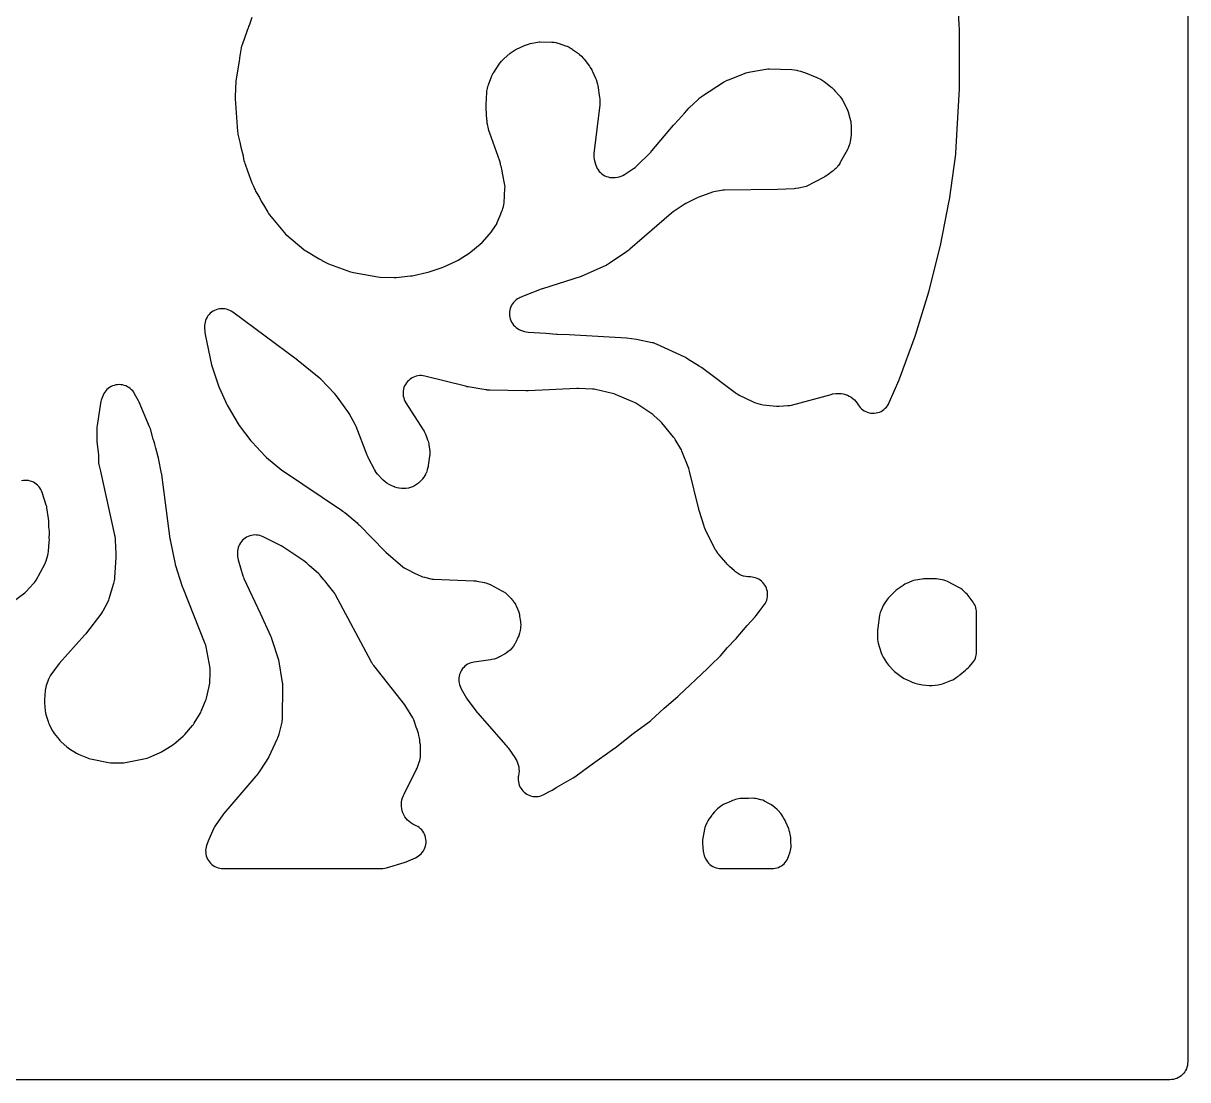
# Model space of a CAD drawing. Header units: millimetres. Extents: x 0 to 300, y 0 to 300.
# Drawn here: x 134.7 to 300.1, y -0.1 to 150 of the extents above; entities that cross this region are included whole.
import ezdxf

# ---------------------------------------------------------------- set-up
doc = ezdxf.new("R2010")
doc.units = ezdxf.units.MM
doc.layers.add('CUT', color=7, linetype='CONTINUOUS')

msp = doc.modelspace()

# ---------------------------------------------------------------- linework, layer by layer
at = {"layer": 'CUT'}
for points in [[(300.15, 297.0119), (300.15, 2.4114), (300.1369, 2.1453), (300.135, 2.1054), (300.135, 2.1053), (300.099, 1.8629), (300.0395, 1.6252), (299.9569, 1.3944), (299.8521, 1.1729), (299.7262, 0.9627), (299.5802, 0.7659), (299.4156, 0.5844), (299.2341, 0.4198), (299.0373, 0.2738), (298.8271, 0.1479), (298.6056, 0.0431), (298.3748, -0.0395), (298.1371, -0.099), (297.8947, -0.135), (297.5886, -0.15), (297.0775, -0.15), (7.3913, -0.15)], [(167.1824, 150.8419), (166.7732, 149.7001), (166.7022, 149.5424), (166.6384, 149.3668), (166.5056, 148.9533), (165.7848, 146.9417), (165.7191, 146.7291), (165.6726, 146.5116), (165.436, 145.0999), (165.4067, 144.968), (165.3568, 144.6449), (165.3536, 144.6083), (164.9302, 142.0825), (164.8985, 141.7853), (164.7957, 139.575), (164.7999, 139.273), (165.1469, 134.6193), (165.1684, 134.4292), (165.2044, 134.2414), (165.4735, 133.0789), (165.514, 132.8678), (165.6316, 132.396), (165.9203, 131.1489), (165.9857, 130.7444), (166.0408, 130.4891), (166.1223, 130.241), (166.1797, 130.0927), (166.2199, 129.9614), (166.5724, 129.043), (167.184, 127.3442), (167.3089, 127.0557), (167.4146, 126.8485), (167.5526, 126.4888), (167.628, 126.3129), (167.7166, 126.1432), (168.2446, 125.2202), (168.494, 124.7311), (168.6437, 124.4759), (168.8276, 124.2011), (169.4281, 123.1515), (169.5436, 122.9685), (169.6745, 122.7961), (171.8262, 120.2041), (171.9744, 120.0407), (172.1366, 119.891), (174.5655, 117.8394), (174.7376, 117.7064), (174.9206, 117.5889), (176.7449, 116.5265), (176.8223, 116.4753), (177.1153, 116.3088), (177.1358, 116.2989), (177.6694, 115.9881), (177.8686, 115.8838), (178.0763, 115.7978), (181.1959, 114.6682), (181.4071, 114.6022), (181.6232, 114.5551), (185.0632, 113.9633), (185.4201, 113.928), (187.3799, 113.8755), (187.6923, 113.8867), (189.6972, 114.0846), (189.9751, 114.1279), (191.9813, 114.5574), (192.2393, 114.6273), (194.2051, 115.2741), (194.4665, 115.3767), (196.2016, 116.173), (196.487, 116.3271), (198.043, 117.3028), (198.3056, 117.4923), (199.6394, 118.5924), (199.9033, 118.8447), (200.9608, 120.0146), (201.1824, 120.2986), (201.7848, 121.1969), (201.9196, 121.4227), (202.0299, 121.6614), (202.446, 122.7024), (202.7057, 123.3013), (202.7811, 123.4974), (202.8273, 123.6562), (202.8417, 123.6924), (202.9273, 123.9447), (202.9855, 124.2047), (203.0157, 124.4693), (203.1414, 126.5463), (203.1449, 126.7706), (203.1282, 126.9944), (203.0916, 127.2158), (202.8303, 128.4482), (202.7061, 129.2427), (202.6608, 129.4654), (202.5955, 129.6831), (202.5268, 129.8793), (202.4826, 130.088), (202.3929, 130.4058), (200.9783, 134.3904), (200.9055, 134.6183), (200.861, 134.7745), (200.8029, 135.0067), (200.6621, 135.6559), (200.6337, 135.8006), (200.6292, 135.8266), (200.5895, 136.1188), (200.587, 136.1451), (200.5758, 136.2922), (200.4845, 137.9175), (200.4786, 138.1144), (200.4781, 138.2482), (200.4826, 138.4451), (200.5658, 140.1448), (200.5796, 140.3319), (200.583, 140.3653), (200.6341, 140.7063), (200.7191, 141.0404), (200.729, 141.0725), (200.7888, 141.2503), (201.124, 142.1712), (201.2055, 142.376), (201.221, 142.412), (201.4192, 142.8053), (201.4389, 142.8393), (201.555, 143.0266), (202.3313, 144.2005), (202.4271, 144.3387), (202.4448, 144.363), (202.6377, 144.6045), (202.8515, 144.8278), (202.8732, 144.8485), (202.9974, 144.9619), (203.8843, 145.7359), (204.0179, 145.8471), (204.0423, 145.8665), (204.3015, 146.0534), (204.577, 146.2155), (204.6045, 146.2301), (204.7601, 146.3076), (205.8056, 146.7989), (206.0097, 146.8875), (206.0465, 146.9022), (206.4686, 147.0423), (206.5068, 147.0526), (206.7234, 147.1036), (207.8189, 147.3278), (207.9899, 147.3587), (208.0049, 147.361), (208.0704, 147.3611), (209.7835, 147.3175), (209.9368, 147.3102), (210.04, 147.3001), (210.0683, 147.2967), (210.3567, 147.2499), (210.6401, 147.1788), (210.6674, 147.1707), (210.8188, 147.1224), (211.7504, 146.8027), (211.9241, 146.7383), (211.9548, 146.726), (212.2643, 146.5843), (212.5583, 146.4128), (212.586, 146.3948), (212.7386, 146.2899), (213.575, 145.684), (213.7248, 145.5697), (213.751, 145.5486), (214.0096, 145.3183), (214.2439, 145.0633), (214.2654, 145.0374), (214.382, 144.8894), (215.1327, 143.8862), (215.245, 143.7277), (215.2643, 143.6989), (215.4636, 143.3655), (215.4798, 143.3348), (215.5663, 143.1608), (216.0225, 142.1793), (216.0936, 142.0165), (216.1056, 141.9871), (216.2146, 141.6793), (216.294, 141.3625), (216.3002, 141.3314), (216.3311, 141.1564), (216.593, 139.4327), (216.6146, 139.2655), (216.6178, 139.2355), (216.6367, 138.9262), (216.6277, 138.6164), (216.6254, 138.5863), (216.6092, 138.4185), (215.7793, 131.4753), (215.7619, 131.2131), (215.7721, 130.9504), (215.8098, 130.6903), (215.8747, 130.4356), (216.0634, 129.8292), (216.1503, 129.5927), (216.2606, 129.3662), (216.3931, 129.1519), (216.5465, 128.952), (216.7193, 128.7686), (216.9096, 128.6035), (217.1156, 128.4584), (217.3351, 128.3348), (217.566, 128.2339), (217.8058, 128.1568), (218.0522, 128.1041), (218.3027, 128.0766), (218.5546, 128.0744), (218.8055, 128.0976), (219.1171, 128.1423), (219.3804, 128.1946), (219.6365, 128.2748), (219.8826, 128.3821), (220.1157, 128.5151), (221.4091, 129.3481), (221.6194, 129.4994), (221.8128, 129.6717), (223.855, 131.6899), (224.0111, 131.859), (227.0921, 135.5227), (227.1921, 135.6326), (227.777, 136.2754), (228.655, 137.2401), (229.3116, 137.9615), (230.5883, 139.1897), (230.7217, 139.312), (230.7461, 139.3332), (231.0298, 139.5578), (231.0561, 139.5766), (231.2058, 139.6783), (234.199, 141.6093), (234.3577, 141.7062), (234.3865, 141.7228), (234.7174, 141.8924), (234.7477, 141.9061), (234.919, 141.9784), (237.1841, 142.8687), (237.3701, 142.9362), (237.4036, 142.9474), (237.785, 143.0525), (237.8195, 143.0601), (238.0138, 143.0974), (240.504, 143.5079), (240.5057, 143.5079), (240.6681, 143.5077), (243.8768, 143.4344), (244.6126, 143.3211), (244.7154, 143.303), (245.1493, 143.2004), (245.2806, 143.1598), (245.822, 142.9796), (247.4638, 142.2938), (248.0453, 141.9878), (248.1926, 141.906), (248.2186, 141.8908), (248.4757, 141.7244), (249.1665, 141.1936), (249.4537, 140.9688), (249.5956, 140.852), (249.6205, 140.8305), (249.8862, 140.5768), (249.9088, 140.5529), (250.0321, 140.4166), (250.6315, 139.7199), (250.7503, 139.5746), (250.7709, 139.5481), (250.986, 139.2406), (251.0038, 139.2122), (251.0996, 139.0507), (251.5272, 138.2867), (251.6262, 138.0972), (251.6429, 138.063), (251.8079, 137.6687), (251.8205, 137.6327), (251.8859, 137.4291), (252.1546, 136.5019), (252.1946, 136.3525), (252.2012, 136.3256), (252.2625, 136.0225), (252.2669, 135.9952), (252.2881, 135.842), (252.3365, 135.4306), (252.3385, 134.1445), (252.3364, 134.13), (252.1697, 133.1466), (252.1287, 132.9401), (252.1204, 132.9035), (252.0134, 132.5317), (251.8654, 132.1742), (251.8492, 132.1404), (251.7525, 131.9533), (250.8342, 130.2915), (250.7314, 130.1168), (250.7122, 130.0862), (250.4792, 129.7548), (250.4568, 129.7264), (250.3272, 129.5706), (250.2768, 129.5134), (250.1462, 129.3726), (250.0075, 129.2417), (249.8101, 129.0613), (249.7818, 129.0382), (249.62, 128.9129), (249.0053, 128.4635), (248.8879, 128.381), (248.8666, 128.3666), (248.6227, 128.2154), (248.6003, 128.2027), (248.4742, 128.1343), (245.9389, 126.8199), (245.0746, 126.6015), (244.8887, 126.5595), (244.8553, 126.5528), (244.4783, 126.4975), (244.4445, 126.4942), (244.2543, 126.481), (241.863, 126.3752), (234.3237, 126.2934), (234.1173, 126.2826), (233.9124, 126.2548), (233.0475, 126.1007), (232.8382, 126.0541), (232.6336, 125.9896), (230.6989, 125.288), (230.433, 125.1737), (228.8525, 124.3833), (228.584, 124.2274), (227.0542, 123.2074), (226.8011, 123.0143), (220.8972, 117.8831), (220.7194, 117.738), (220.5958, 117.6431), (220.4095, 117.5091), (217.9582, 115.8569), (217.8259, 115.7717), (217.8018, 115.757), (217.527, 115.6036), (217.5019, 115.5909), (217.3599, 115.523), (214.4948, 114.2258), (214.2953, 114.1424), (214.1583, 114.0896), (213.9544, 114.0178), (208.4561, 112.2578), (208.4259, 112.2479), (208.4204, 112.2461), (208.2946, 112.2003), (205.8834, 111.2483), (205.6544, 111.1704), (205.4261, 111.0799), (205.2844, 111.007), (205.1397, 110.9413), (204.9244, 110.8165), (204.7225, 110.6709), (204.5362, 110.5059), (204.3671, 110.3232), (204.2171, 110.1246), (204.0876, 109.9121), (203.9798, 109.6878), (203.8949, 109.4538), (203.8337, 109.2126), (203.7967, 108.9665), (203.7844, 108.7179), (203.7969, 108.4693), (203.834, 108.2232), (203.8955, 107.982), (203.9805, 107.7482), (204.0885, 107.5239), (204.2182, 107.3115), (204.3683, 107.113), (204.5375, 106.9304), (204.724, 106.7656), (204.9259, 106.6201), (205.1413, 106.4955), (205.368, 106.3928), (205.65, 106.2817), (205.9011, 106.1979), (206.1597, 106.141), (206.4228, 106.1119), (208.9559, 105.9662), (210.4738, 105.8305), (210.5019, 105.8282), (210.507, 105.8278), (210.6257, 105.8213), (212.2847, 105.771), (220.4081, 105.2905), (221.8411, 105.124), (224.0356, 104.6526), (224.1638, 104.615), (224.1901, 104.6067), (224.4793, 104.5021), (224.5048, 104.4916), (224.6459, 104.4305), (228.5482, 102.6449), (228.7747, 102.5319), (228.9257, 102.45), (229.144, 102.322), (230.7335, 101.3162), (230.8512, 101.2386), (230.9302, 101.1843), (231.045, 101.1023), (236.0253, 97.3991), (236.2109, 97.2735), (236.4071, 97.1651), (238.2982, 96.2281), (238.5064, 96.1365), (238.722, 96.0642), (239.3788, 95.8768), (239.595, 95.8254), (239.8148, 95.7933), (241.7243, 95.6013), (241.9101, 95.5896), (242.0963, 95.5918), (243.3362, 95.6523), (243.6056, 95.6801), (243.8704, 95.7369), (249.4786, 97.2621), (249.693, 97.3137), (249.7314, 97.3218), (250.1673, 97.3867), (250.2064, 97.3902), (250.398, 97.4016), (250.5544, 97.4028), (250.5851, 97.4023), (250.9158, 97.3805), (251.2141, 97.3317), (251.5065, 97.2545), (251.79, 97.1496), (252.0622, 97.0179), (252.3204, 96.8607), (252.5624, 96.6795), (252.7859, 96.4758), (252.9887, 96.2517), (253.1692, 96.009), (253.3062, 95.782), (253.4454, 95.5755), (253.6044, 95.3839), (253.7817, 95.2091), (253.9755, 95.0527), (254.1839, 94.9164), (254.4049, 94.8015), (254.6361, 94.7092), (254.8754, 94.6403), (255.1204, 94.5956), (255.3686, 94.5755), (255.6176, 94.5801), (255.8649, 94.6096), (256.108, 94.6634), (256.3445, 94.7412), (256.5722, 94.8421), (256.7887, 94.9652), (256.9918, 95.1092), (257.1796, 95.2727), (257.3503, 95.4541), (257.502, 95.6515), (257.6334, 95.8631), (257.743, 96.0867), (259.1395, 99.3341), (259.1496, 99.3579), (259.1513, 99.362), (259.1909, 99.4628), (261.4188, 105.5191), (261.4275, 105.543), (261.429, 105.5473), (261.4627, 105.6488), (263.3706, 111.8272), (263.3781, 111.8522), (263.3795, 111.8567), (263.4085, 111.9628), (264.9856, 118.2698), (264.9914, 118.2937), (264.9924, 118.2979), (265.0144, 118.3986), (266.2683, 124.7812), (266.2732, 124.8066), (266.274, 124.8111), (266.2915, 124.9186), (267.2037, 131.3876), (267.2248, 131.6067), (267.5265, 137.3996), (267.7369, 140.6831), (267.7388, 140.7155), (267.7391, 140.7212), (267.7423, 140.8577), (267.7132, 148.9656), (267.7129, 148.9993), (267.7128, 149.0052), (267.7063, 149.1464), (267.6623, 149.7432), (267.4548, 155.0187)], [(132.2253, 67.0711), (134.747, 68.9101), (134.933, 69.0599), (135.1038, 69.2267), (136.1617, 70.3633), (136.2981, 70.5227), (136.4206, 70.693), (136.5284, 70.873), (137.7468, 73.1152), (137.8585, 73.3488), (137.9454, 73.5927), (138.1885, 74.4058), (138.2507, 74.6629), (138.2855, 74.925), (138.3942, 76.3022), (138.401, 76.5699), (138.3909, 76.928), (138.4198, 77.4197), (138.4235, 77.6265), (138.41, 77.8329), (138.3491, 78.4019), (138.3235, 79.3037), (138.2959, 79.6101), (138.0655, 81.1199), (138.0258, 81.3228), (137.9696, 81.5219), (137.3824, 83.3119), (137.2946, 83.5409), (137.1848, 83.7602), (137.0541, 83.9677), (136.9036, 84.1613), (136.735, 84.3393), (136.5497, 84.4999), (136.3495, 84.6416), (136.1364, 84.763), (135.9125, 84.8629), (135.6799, 84.9404), (135.4407, 84.9948), (135.1974, 85.0254), (134.9523, 85.0321), (134.7077, 85.0147), (134.466, 84.9735)]]:
    msp.add_lwpolyline(points, dxfattribs=at)
for points in [[(183.8078, 88.0905), (183.7167, 88.277), (183.6583, 88.4053), (183.5777, 88.5966), (181.984, 92.6878), (181.8484, 92.979), (181.0018, 94.5287), (180.8303, 94.7997), (179.1794, 97.0717), (178.9584, 97.3354), (176.9707, 99.4014), (176.7399, 99.6129), (173.737, 102.0381), (173.6918, 102.0737), (173.6817, 102.0815), (173.6478, 102.1072), (164.4524, 108.9446), (164.2476, 109.0817), (164.0302, 109.198), (163.8025, 109.2924), (163.5666, 109.3639), (163.3247, 109.4117), (163.0794, 109.4356), (162.8328, 109.4351), (162.5876, 109.4104), (162.3459, 109.3616), (162.1102, 109.2893), (161.8828, 109.1941), (161.6659, 109.077), (161.4616, 108.9391), (161.2718, 108.7817), (161.0985, 108.6064), (160.9433, 108.4149), (160.8077, 108.209), (160.693, 107.9908), (160.6004, 107.7623), (160.5307, 107.5259), (160.4847, 107.2837), (160.4627, 107.0381), (160.465, 106.7916), (160.505, 106.1124), (160.5516, 105.757), (161.4316, 101.4654), (161.5153, 101.158), (162.4333, 98.476), (162.5253, 98.2453), (163.6901, 95.6996), (163.8095, 95.4708), (165.2221, 93.0732), (165.3859, 92.8292), (167.0345, 90.6607), (167.2097, 90.4544), (169.0679, 88.493), (169.2749, 88.298), (171.4321, 86.4863), (171.6513, 86.3217), (179.923, 80.7969), (180.0977, 80.6729), (180.2139, 80.5853), (180.3812, 80.4514), (182.1161, 78.9807), (182.247, 78.8644), (182.3341, 78.7833), (182.4595, 78.6609), (186.0592, 74.9795), (186.216, 74.8324), (188.636, 72.7499), (188.8061, 72.6158), (188.9873, 72.497), (189.1781, 72.3943), (189.7423, 72.1213), (189.8062, 72.0794), (189.9871, 71.9712), (190.1765, 71.8787), (190.8787, 71.5717), (191.135, 71.4477), (191.4061, 71.3356), (191.6884, 71.2562), (192.6262, 71.0506), (192.8392, 71.0135), (193.0545, 70.9949), (198.729, 70.752), (198.9783, 70.733), (199.147, 70.7144), (199.3945, 70.6789), (200.0159, 70.5682), (200.207, 70.5291), (200.2409, 70.5212), (200.5854, 70.422), (200.9178, 70.2876), (200.9494, 70.2729), (201.124, 70.1859), (202.6874, 69.3553), (202.861, 69.257), (202.8915, 69.2387), (203.1951, 69.0333), (203.4752, 68.7968), (203.5012, 68.7724), (203.6428, 68.6319), (204.0277, 68.2296), (204.1664, 68.0764), (204.1904, 68.0484), (204.421, 67.7468), (204.6172, 67.4216), (204.6344, 67.389), (204.7262, 67.2038), (204.9162, 66.7922), (204.9883, 66.6254), (205.0005, 66.5953), (205.1104, 66.28), (205.1894, 65.9556), (205.1955, 65.9237), (205.2255, 65.7445), (205.3348, 64.9783), (205.3542, 64.8184), (205.357, 64.7897), (205.3735, 64.4939), (205.3646, 64.1978), (205.3625, 64.1691), (205.3472, 64.0087), (205.3372, 63.9223), (205.309, 63.7262), (205.3031, 63.6914), (205.223, 63.3363), (205.106, 62.9916), (205.0928, 62.9588), (205.0145, 62.7769), (204.6671, 62.0256), (204.5738, 61.8378), (204.5563, 61.8049), (204.3566, 61.4755), (204.1244, 61.1743), (203.8619, 60.9009), (203.6112, 60.6882), (203.332, 60.495), (203.3039, 60.4776), (203.1447, 60.384), (202.3594, 59.9483), (202.205, 59.8672), (202.1771, 59.8534), (201.8836, 59.7245), (201.606, 59.6324), (201.2938, 59.5601), (201.2631, 59.5544), (201.0909, 59.527), (198.7447, 59.2094), (198.5081, 59.1657), (198.2768, 59.0994), (198.0529, 59.0112), (197.8386, 58.9019), (197.6357, 58.7725), (197.4462, 58.6242), (197.2719, 58.4583), (197.1143, 58.2765), (196.9749, 58.0804), (196.855, 57.8717), (196.7558, 57.6526), (196.678, 57.4248), (196.6226, 57.1907), (196.5899, 56.9523), (196.5802, 56.7119), (196.5937, 56.4717), (196.6303, 56.2338), (196.6895, 56.0006), (196.7249, 55.8851), (196.8167, 55.6338), (196.9348, 55.3938), (197.6664, 54.0889), (197.8617, 53.7923), (199.1841, 52.0642), (199.2046, 52.0377), (199.2084, 52.0329), (199.2988, 51.9244), (203.2327, 47.4669), (203.3713, 47.3004), (203.4623, 47.1844), (203.5912, 47.0099), (204.5301, 45.659), (204.6301, 45.5076), (204.6473, 45.4801), (204.8102, 45.1891), (204.9326, 44.9106), (205.0274, 44.6215), (205.0939, 44.3246), (205.1314, 44.0226), (205.1395, 43.7185), (205.1182, 43.415), (205.0527, 43.0264), (205.0547, 43.0261), (205.0316, 42.8893), (205.0145, 42.6494), (205.0206, 42.409), (205.0498, 42.1704), (205.1017, 41.9356), (205.1759, 41.7069), (205.2718, 41.4864), (205.3884, 41.2761), (205.5247, 41.078), (205.6794, 40.8939), (205.851, 40.7255), (206.038, 40.5744), (206.2387, 40.442), (206.4512, 40.3294), (206.6735, 40.2378), (206.9036, 40.168), (207.1393, 40.1205), (207.3785, 40.096), (207.6189, 40.0945), (207.8584, 40.1162), (208.0947, 40.1607), (208.3256, 40.2277), (208.549, 40.3167), (208.7628, 40.4266), (209.3819, 40.7836), (209.4151, 40.7946), (209.641, 40.8952), (209.8559, 41.0175), (210.5103, 41.4344), (212.8192, 42.7659), (213.0524, 42.9182), (215.2289, 44.5204), (218.7051, 46.9584), (218.7259, 46.9731), (218.7296, 46.9758), (218.8152, 47.0399), (221.3608, 49.0343), (223.6486, 50.7185), (223.8659, 50.8982), (225.7444, 52.6392), (227.6982, 54.3085), (227.7163, 54.3242), (227.7195, 54.327), (227.7943, 54.3948), (231.9166, 58.2894), (231.9338, 58.3059), (231.9369, 58.3088), (232.0078, 58.3798), (232.559, 58.9551), (233.5756, 59.8972), (233.7724, 60.1016), (234.7666, 61.2588), (235.9, 62.4416), (235.9218, 62.4646), (235.9256, 62.4687), (236.0138, 62.5682), (237.553, 64.4022), (238.6806, 65.6259), (238.8402, 65.8175), (239.4368, 66.6108), (239.5732, 66.8119), (239.635, 66.9253), (239.8559, 67.1825), (240.006, 67.3755), (240.1365, 67.5822), (240.2462, 67.8008), (240.334, 68.029), (240.3991, 68.2646), (240.4409, 68.5055), (240.4589, 68.7494), (240.453, 68.9938), (240.4233, 69.2365), (240.37, 69.4751), (240.2937, 69.7074), (240.195, 69.9311), (240.075, 70.1441), (239.9347, 70.3443), (239.7756, 70.5299), (239.599, 70.6991), (239.4068, 70.8502), (239.2008, 70.9818), (238.9828, 71.0927), (238.7551, 71.1817), (238.5198, 71.2481), (238.2791, 71.2911), (238.0354, 71.3105), (237.6527, 71.3221), (237.3416, 71.3628), (237.0361, 71.4343), (236.7392, 71.5359), (236.4539, 71.6666), (236.1831, 71.8251), (235.905, 72.0275), (235.879, 72.0485), (235.7363, 72.1697), (235.0337, 72.7973), (234.8457, 72.9774), (234.7225, 73.1039), (234.5475, 73.2965), (233.5392, 74.4867), (233.4049, 74.6548), (233.3818, 74.6854), (233.1433, 75.0431), (233.1239, 75.0761), (233.0204, 75.2646), (231.6982, 77.8461), (231.6269, 77.9929), (231.6148, 78.0195), (231.4918, 78.3218), (231.482, 78.3493), (231.4305, 78.5042), (230.7306, 80.773), (230.7087, 80.8482), (230.6924, 80.91), (230.6852, 80.9373), (230.6724, 80.9861), (230.6341, 81.1315), (229.3825, 86.3565), (229.2739, 86.6988), (228.2839, 89.1858), (228.2067, 89.3599), (228.1166, 89.5276), (227.3407, 90.8481), (227.2318, 91.0173), (227.1097, 91.1773), (225.4291, 93.2041), (225.1771, 93.4665), (224.2878, 94.2668), (224.1429, 94.3878), (223.9892, 94.4974), (221.7267, 95.9854), (221.5303, 96.1021), (221.324, 96.2004), (218.8384, 97.2482), (218.6415, 97.3216), (218.4391, 97.3782), (216.0255, 97.9453), (215.8011, 97.9873), (215.5737, 98.0087), (213.5855, 98.1041), (213.3437, 98.104), (206.4347, 97.7669), (206.3132, 97.7629), (206.2307, 97.7615), (206.1091, 97.7615), (201.0127, 97.8433), (200.8716, 97.8482), (200.8463, 97.8496), (200.5652, 97.8754), (200.5401, 97.8786), (200.4004, 97.8994), (197.9123, 98.318), (197.7663, 98.3455), (197.6674, 98.3662), (197.5226, 98.3995), (191.7687, 99.8437), (191.5248, 99.8922), (191.2774, 99.9162), (191.0287, 99.9155), (190.7814, 99.8901), (190.5379, 99.8403), (190.3004, 99.7665), (190.0715, 99.6695), (189.8534, 99.5503), (189.6481, 99.41), (189.4579, 99.2499), (189.2844, 99.0718), (189.1295, 98.8773), (188.9947, 98.6684), (188.8813, 98.4472), (188.7905, 98.2158), (188.723, 97.9765), (188.6797, 97.7317), (188.6609, 97.4838), (188.6668, 97.2352), (188.6974, 96.9885), (188.7523, 96.746), (188.8311, 96.5102), (188.9329, 96.2834), (189.0567, 96.0678), (191.5294, 92.2185), (191.6396, 92.0357), (191.6583, 92.0026), (191.8465, 91.6198), (191.8614, 91.5848), (191.9389, 91.386), (192.1503, 90.7945), (192.2069, 90.6232), (192.2163, 90.5924), (192.3045, 90.2428), (192.3109, 90.2112), (192.3423, 90.0335), (192.4175, 89.5389), (192.4402, 89.3609), (192.4435, 89.329), (192.4617, 88.9996), (192.4483, 88.6699), (192.4455, 88.638), (192.4253, 88.4596), (192.2433, 87.1326), (192.2085, 86.9234), (192.2013, 86.8863), (192.1051, 86.5087), (191.9669, 86.1444), (191.9515, 86.1099), (191.8598, 85.9187), (191.837, 85.8745), (191.7632, 85.7383), (191.7495, 85.7141), (191.5986, 85.4726), (191.4283, 85.2442), (191.4108, 85.2227), (191.3106, 85.1045), (191.2702, 85.0588), (191.1374, 84.9161), (191.113, 84.8912), (190.8491, 84.6487), (190.5652, 84.4378), (190.2636, 84.2577), (189.9887, 84.127), (189.7192, 84.0279), (189.4174, 83.9473), (189.0706, 83.8884), (188.7349, 83.8642), (188.4278, 83.8721), (188.1229, 83.91), (187.8232, 83.9774), (187.5035, 84.083), (187.4729, 84.0947), (187.3036, 84.1648), (186.8779, 84.3531), (186.7045, 84.4353), (186.6739, 84.4507), (186.3676, 84.6257), (186.1059, 84.8131), (185.8416, 85.0467), (185.8171, 85.0706), (185.6835, 85.2084), (185.1709, 85.7646), (185.0624, 85.8876), (185.0435, 85.91), (184.8594, 86.1487), (184.6968, 86.4026), (184.682, 86.428), (184.6028, 86.5716)], [(137.8576, 52.0061), (137.921, 51.7555), (138.2216, 50.7813), (138.2898, 50.5889), (138.3734, 50.4026), (138.8223, 49.5028), (138.9462, 49.2829), (139.0917, 49.0766), (139.7746, 48.2054), (139.9144, 48.0421), (140.0676, 47.8914), (140.8884, 47.151), (141.0663, 47.0048), (141.2569, 46.8755), (142.2726, 46.2533), (142.4419, 46.1584), (142.6181, 46.0769), (143.8026, 45.5839), (144.0286, 45.5024), (144.2613, 45.4429), (146.817, 44.9192), (147.0679, 44.8809), (147.3213, 44.8683), (148.7184, 44.8697), (148.9703, 44.8827), (149.2196, 44.921), (152.0665, 45.5065), (152.3143, 45.5708), (152.5543, 45.6602), (154.0376, 46.301), (154.3499, 46.4628), (155.8206, 47.3617), (155.9852, 47.4714), (156.1405, 47.5937), (157.4049, 48.6735), (157.543, 48.8008), (157.6712, 48.9381), (158.7474, 50.1809), (158.8789, 50.3463), (158.9958, 50.5222), (159.8174, 51.8785), (159.9116, 52.0485), (159.9922, 52.2252), (160.6046, 53.7185), (160.6704, 53.8984), (160.7223, 54.0828), (161.1238, 55.753), (161.167, 55.9773), (161.1895, 56.2046), (161.2716, 57.7493), (161.2697, 58.0459), (161.2327, 58.3402), (160.6705, 61.3554), (160.6144, 61.5919), (160.5356, 61.8218), (157.4028, 69.692), (157.3523, 69.8263), (157.3197, 69.9183), (157.2744, 70.0545), (156.3964, 72.8702), (156.3458, 73.0478), (156.3144, 73.1692), (156.2726, 73.3491), (155.6508, 76.3581), (155.6261, 76.4889), (155.611, 76.5781), (155.591, 76.7097), (154.3685, 85.863), (154.3643, 85.8926), (154.3635, 85.8981), (154.3422, 86.0222), (153.9126, 88.1959), (153.905, 88.233), (153.9036, 88.2394), (153.8657, 88.3931), (153.5193, 89.6276), (153.4061, 90.1575), (153.3075, 90.4987), (153.1697, 90.8732), (152.753, 92.3579), (152.6462, 92.6618), (151.168, 96.1331), (151.0583, 96.3587), (150.5166, 97.3434), (150.3899, 97.5494), (150.244, 97.7421), (150.0801, 97.9198), (149.8999, 98.0809), (149.7049, 98.2238), (149.497, 98.3473), (149.2782, 98.45), (149.0505, 98.5312), (148.816, 98.5899), (148.5769, 98.6258), (148.3355, 98.6384), (148.094, 98.6276), (147.8546, 98.5935), (147.6197, 98.5365), (147.3914, 98.4571), (147.1718, 98.3559), (146.963, 98.2341), (146.767, 98.0926), (146.5855, 97.9329), (146.4203, 97.7564), (146.273, 97.5647), (146.1448, 97.3597), (146.037, 97.1433), (145.9507, 96.9175), (145.7862, 96.416), (145.7317, 96.2245), (145.6926, 96.0292), (145.1843, 92.8303), (145.1611, 92.6342), (145.1533, 92.4369), (145.154, 90.8321), (145.1707, 90.5446), (145.3953, 88.6111), (145.3737, 88.0034), (145.3763, 87.7711), (145.4004, 87.5401), (145.4458, 87.3123), (145.6344, 86.553), (145.6572, 86.3568), (145.7005, 86.101), (147.6774, 77.2397), (147.7091, 77.0816), (147.7142, 77.0532), (147.7571, 76.7337), (147.7597, 76.705), (147.7708, 76.5441), (147.8603, 74.6626), (147.8643, 74.4463), (147.8628, 74.2994), (147.8544, 74.0833), (147.6612, 71.2423), (147.6415, 71.0361), (147.6369, 70.9995), (147.5635, 70.5921), (147.555, 70.5562), (147.5015, 70.3561), (146.8659, 68.2171), (146.8037, 68.0265), (146.7917, 67.9928), (146.7077, 67.7917), (146.0074, 66.4659), (145.983, 66.4235), (145.9702, 66.4021), (145.8185, 66.1689), (145.8041, 66.1486), (145.7218, 66.0363), (143.6784, 63.3547), (143.5808, 63.232), (143.5127, 63.15), (143.4101, 63.0315), (139.8265, 59.0652), (139.638, 58.8295), (138.6354, 57.4071), (138.5216, 57.2302), (138.423, 57.0443), (138.3404, 56.8508), (137.9654, 55.8589), (137.8924, 55.6342), (137.8409, 55.4035), (137.8114, 55.1691), (137.709, 53.8544), (137.7015, 53.6418), (137.7121, 53.4292), (137.8205, 52.2619)], [(188.704, 40.2344), (188.7175, 40.2647), (188.7972, 40.4323), (190.5443, 43.8834), (190.6581, 44.144), (190.9713, 44.9892), (191.0444, 45.2204), (191.0948, 45.4575), (191.1219, 45.6984), (191.1256, 45.9408), (191.1183, 46.1624), (191.1187, 46.1648), (191.1391, 46.4226), (191.1543, 46.9865), (191.1484, 47.2378), (191.1173, 47.4873), (191.0643, 47.7886), (191.0595, 47.9331), (191.0421, 48.1562), (191.0048, 48.3767), (190.9479, 48.5931), (190.8898, 48.7798), (190.8424, 49.0491), (190.7734, 49.3388), (190.6705, 49.6182), (190.5265, 49.9471), (190.2837, 50.7271), (190.1778, 51.0072), (190.0391, 51.2726), (189.0763, 52.8734), (188.897, 53.1329), (184.5024, 58.7056), (184.4023, 58.8385), (184.3849, 58.8627), (184.2028, 59.1412), (184.1877, 59.1668), (184.1061, 59.3119), (179.0702, 68.7489), (178.9545, 68.9439), (178.8216, 69.1276), (177.8561, 70.3421), (177.7523, 70.5068), (177.6086, 70.6934), (177.4479, 70.8656), (177.4126, 70.9), (176.9919, 71.4293), (176.8416, 71.6015), (176.6762, 71.7593), (175.3324, 72.9289), (175.2396, 73.0194), (175.0727, 73.1682), (174.9688, 73.2454), (174.5657, 73.5962), (174.2884, 73.8055), (171.5722, 75.574), (171.334, 75.7111), (168.7643, 77.0071), (168.5422, 77.1059), (168.3115, 77.1826), (168.0744, 77.2366), (167.8332, 77.2673), (167.5901, 77.2744), (167.3476, 77.2579), (167.1077, 77.2179), (166.8729, 77.1548), (166.6454, 77.0691), (166.4272, 76.9618), (166.2205, 76.8338), (166.0272, 76.6863), (165.8491, 76.5207), (165.688, 76.3386), (165.5453, 76.1418), (165.4224, 75.932), (165.3205, 75.7112), (165.2405, 75.4816), (165.1832, 75.2453), (165.1491, 75.0046), (165.1386, 74.7617), (165.1403, 74.446), (165.1522, 74.2146), (165.1856, 73.9853), (165.24, 73.7601), (165.9142, 71.4454), (165.9756, 71.2615), (166.0511, 71.0829), (168.3586, 66.1642), (169.824, 62.9548), (169.9082, 62.7554), (169.9179, 62.7306), (170.0247, 62.4408), (170.034, 62.4144), (170.9678, 59.528), (171.4894, 56.3064), (171.5119, 56.1461), (171.5153, 56.1173), (171.5392, 55.7946), (171.5401, 55.7656), (171.5417, 55.6037), (171.4904, 51.3933), (171.4815, 51.1767), (171.4788, 51.1382), (171.4236, 50.7085), (171.4165, 50.6706), (171.3703, 50.4588), (171.0029, 48.9794), (170.9537, 48.8002), (170.9441, 48.7684), (170.8193, 48.4185), (170.8066, 48.3878), (170.7314, 48.2179), (169.5702, 45.762), (169.4435, 45.5176), (169.3515, 45.3552), (169.2073, 45.1208), (168.0963, 43.4561), (167.9642, 43.2707), (167.8708, 43.1476), (167.7277, 42.9705), (163.2, 37.702), (163.0312, 37.4821), (161.9847, 35.9489), (161.8751, 35.7731), (161.7804, 35.5889), (161.0467, 34.0024), (160.9499, 33.761), (160.744, 33.158), (160.6751, 32.9177), (160.6306, 32.6719), (160.6109, 32.4228), (160.6161, 32.1729), (160.6462, 31.9249), (160.701, 31.6811), (160.7798, 31.4439), (160.8819, 31.2159), (161.0062, 30.9991), (161.1516, 30.7959), (161.3165, 30.6081), (161.4994, 30.4378), (161.6983, 30.2866), (161.9113, 30.156), (162.1363, 30.0473), (162.3711, 29.9616), (162.6132, 29.8998), (162.8603, 29.8625), (163.1098, 29.85), (163.1988, 29.85), (181.4721, 29.85), (183.5955, 29.85), (184.9534, 29.85), (184.9987, 29.85), (185.1861, 29.85), (185.5604, 29.85), (185.806, 29.8621), (186.0492, 29.8982), (186.2877, 29.9581), (188.8135, 30.7261), (189.0809, 30.8244), (190.4272, 31.4082), (190.649, 31.5177), (190.859, 31.6487), (191.0549, 31.7997), (191.235, 31.9694), (191.3974, 32.1561), (191.5406, 32.3579), (191.6631, 32.5729), (191.7638, 32.7989), (191.8416, 33.0338), (191.8959, 33.2752), (191.926, 33.5208), (191.9317, 33.7681), (191.9129, 34.0149), (191.8698, 34.2585), (191.8028, 34.4967), (191.7126, 34.7271), (191.6001, 34.9475), (191.4663, 35.1556), (191.3127, 35.3496), (191.1406, 35.5273), (190.9517, 35.6873), (190.748, 35.8277), (190.5314, 35.9473), (190.3447, 36.0275), (190.0453, 36.1741), (189.7806, 36.3378), (189.5334, 36.527), (189.3061, 36.7396), (189.101, 36.9737), (188.92, 37.227), (188.7649, 37.4968), (188.6373, 37.7807), (188.5383, 38.0758), (188.469, 38.3793), (188.4301, 38.6881), (188.4218, 38.9992), (188.4444, 39.3097), (188.4975, 39.6163), (188.5807, 39.9163)], [(256.6073, 60.4991), (256.6792, 60.2991), (256.7678, 60.106), (256.8725, 59.9211), (257.3525, 59.1517), (257.4857, 58.9589), (257.6363, 58.7795), (258.3336, 58.0239), (258.4918, 57.8671), (258.6634, 57.7249), (259.4392, 57.1386), (259.6375, 57.0032), (259.848, 56.8874), (260.6957, 56.4726), (260.8922, 56.3867), (261.0954, 56.318), (261.3113, 56.2551), (261.3714, 56.2328), (261.5744, 56.1673), (261.7605, 56.1243), (261.9836, 56.0593), (262.2307, 56.0008), (262.4825, 55.9676), (263.3967, 55.8942), (263.622, 55.8863), (263.8471, 55.8987), (264.6884, 55.9834), (264.9004, 56.0139), (265.1089, 56.0625), (265.3126, 56.1287), (266.5158, 56.5779), (266.7624, 56.6854), (266.9959, 56.8188), (267.2139, 56.9765), (267.4326, 57.1534), (267.4422, 57.1591), (267.6136, 57.2691), (267.7756, 57.3927), (268.5902, 58.0689), (268.777, 58.2412), (268.946, 58.3779), (269.1614, 58.574), (269.3525, 58.7939), (269.6291, 59.1522), (269.7636, 59.3445), (269.8795, 59.5485), (269.9757, 59.7625), (270.0515, 59.9847), (270.106, 60.2129), (270.139, 60.4453), (270.15, 60.6797), (270.15, 60.8221), (270.15, 65.734), (270.15, 66.2464), (270.1395, 66.4756), (270.108, 66.7028), (270.0558, 66.9262), (269.9833, 67.1439), (269.8912, 67.354), (269.7803, 67.5548), (269.6513, 67.7446), (268.9731, 68.6506), (268.8106, 68.8461), (268.6292, 69.024), (268.1376, 69.4594), (267.9024, 69.6438), (267.6468, 69.7989), (266.0135, 70.6607), (265.7691, 70.7733), (265.5139, 70.859), (265.2511, 70.9168), (264.6801, 71.0103), (264.4791, 71.0349), (264.2767, 71.0432), (262.8318, 71.0437), (262.6161, 71.0344), (262.402, 71.0066), (261.4621, 70.8429), (261.199, 70.7822), (260.9439, 70.6936), (260.2019, 70.3898), (259.942, 70.2655), (259.6982, 70.1121), (258.885, 69.5325), (258.7309, 69.4134), (258.5865, 69.2826), (257.7743, 68.487), (257.6065, 68.3056), (257.4574, 68.1084), (257.0212, 67.4679), (256.8915, 67.2556), (256.7837, 67.0315), (256.5421, 66.4582), (256.469, 66.2624), (256.4126, 66.0612), (256.3731, 65.8559), (256.1091, 64.0847), (256.0822, 63.7629), (256.0618, 62.6751), (256.0711, 62.4076), (256.109, 62.1425), (256.175, 61.883)], [(232.2582, 30.4591), (232.459, 30.3026), (232.6746, 30.1674), (232.9029, 30.0547), (233.1414, 29.9658), (233.3878, 29.9017), (233.6394, 29.863), (233.8936, 29.85), (233.9487, 29.85), (234.0164, 29.85), (240.8814, 29.85), (241.0345, 29.85), (241.0645, 29.85), (241.3037, 29.8615), (241.5408, 29.8958), (241.7735, 29.9526), (241.9997, 30.0315), (242.2173, 30.1317), (242.4243, 30.2522), (242.6188, 30.3919), (242.7991, 30.5497), (242.9634, 30.724), (243.1103, 30.9132), (243.2384, 31.1156), (243.3466, 31.3293), (243.4338, 31.5524), (243.6613, 32.2281), (243.7236, 32.445), (243.766, 32.6667), (243.7883, 32.8913), (243.7903, 33.117), (243.7722, 33.6126), (243.7724, 33.6554), (243.7692, 33.6937), (243.7484, 34.2627), (243.7287, 34.4978), (243.6869, 34.73), (243.6233, 34.9572), (243.6022, 35.0123), (243.5875, 35.0968), (243.5294, 35.3134), (243.4521, 35.524), (243.0566, 36.4682), (242.948, 36.6948), (242.8171, 36.9095), (242.7221, 37.035), (242.7048, 37.0743), (242.6013, 37.2828), (242.4789, 37.4807), (242.3386, 37.6664), (241.9756, 38.1031), (241.7731, 38.3192), (241.5466, 38.5098), (241.0189, 38.9028), (240.8393, 39.0248), (240.6499, 39.1308), (240.0224, 39.4468), (239.763, 39.5595), (239.4925, 39.6422), (238.9523, 39.7745), (238.7464, 39.8158), (238.5377, 39.8397), (238.3278, 39.846), (237.7223, 39.8388), (237.6407, 39.8413), (237.2292, 39.8328), (236.7769, 39.8274), (236.5449, 39.8139), (236.3153, 39.7788), (236.0899, 39.7226), (235.9114, 39.66), (235.889, 39.6544), (235.6821, 39.5932), (235.4812, 39.5144), (235.2879, 39.4186), (235.2321, 39.3878), (234.3825, 39.0447), (234.1706, 38.9474), (233.9686, 38.8308), (233.7784, 38.6958), (233.3569, 38.3661), (233.1916, 38.2248), (233.0392, 38.0697), (232.9009, 37.9019), (232.6502, 37.5693), (232.6411, 37.5595), (232.5038, 37.3803), (232.4838, 37.3486), (232.1231, 36.8702), (231.962, 36.6283), (231.83, 36.3694), (231.6473, 35.953), (231.5525, 35.7006), (231.4854, 35.4394), (231.2323, 34.1746), (231.1962, 33.9341), (231.1837, 33.6912), (231.1948, 33.4483), (231.3007, 32.3296), (231.3315, 32.1094), (231.3817, 31.8929), (231.451, 31.6816), (231.5387, 31.4774), (231.6428, 31.2621), (231.7651, 31.0388), (231.9094, 30.8292), (232.0744, 30.6353)]]:
    msp.add_lwpolyline(points, close=True, dxfattribs=at)

doc.saveas('drawing.dxf')
